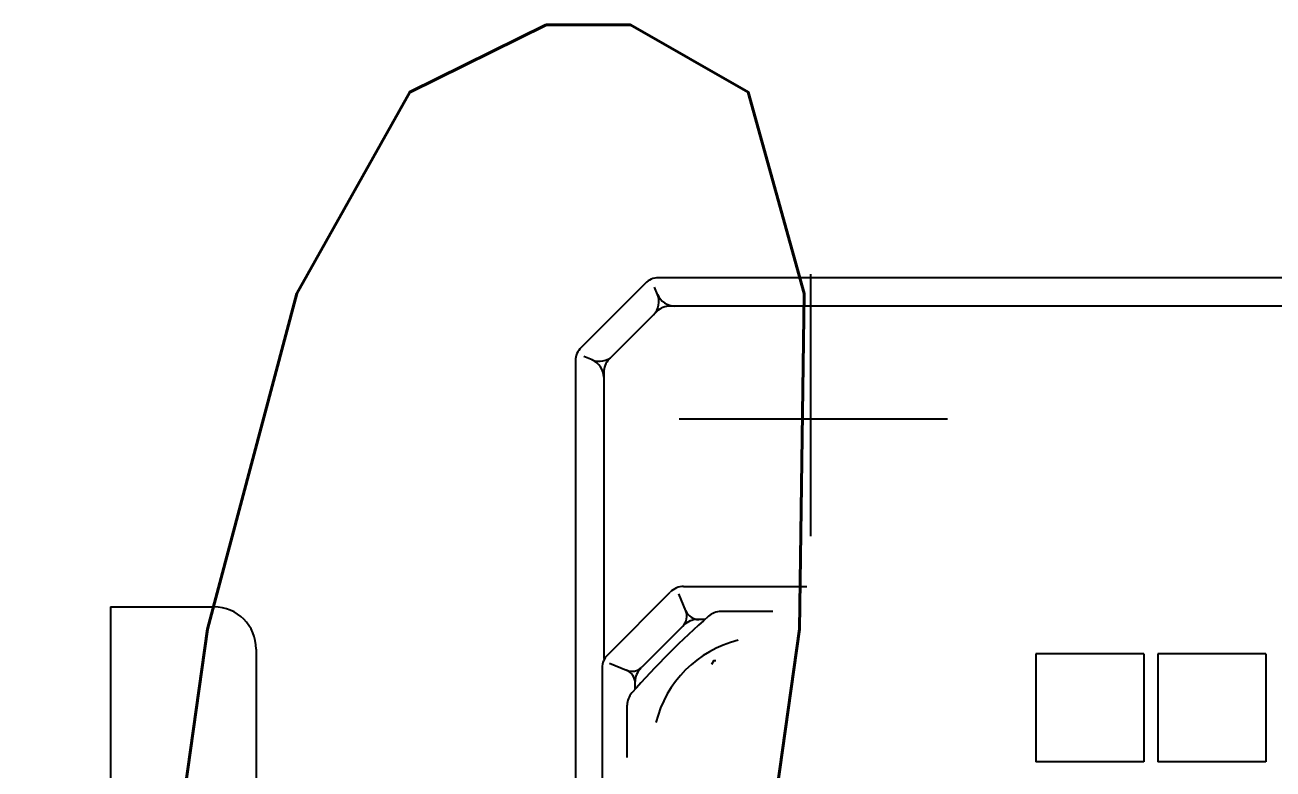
# Model space of a CAD drawing. Extents: x 226317 to 226469, y 8188101 to 8188260.
# Drawn here: x 226393.7713 to 226393.9042, y 8188235.9124 to 8188235.9915 of the extents above; entities that cross this region are included whole.
import ezdxf

# ---------------------------------------------------------------- set-up
doc = ezdxf.new("R2010")
doc.units = 0
doc.header["$LTSCALE"] = 15
doc.layers.get('0').update_dxf_attribs({"color": 250})
for name, color, linetype in [('A-SANITARIOS', 250, 'Continuous'), ('L12 Texto', 12, 'Continuous'), ('L3 Equipos y Ductos', 160, 'Continuous')]:
    doc.layers.add(name, color=color, linetype=linetype)
doc.styles.add('JNV ING', font='romans.shx', dxfattribs={"width": 0.7, "oblique": 8, "height": 0.15})

# ---------------------------------------------------------------- blocks, each defined once
blk = doc.blocks.new('BOMBAS-28.02.2025')
at = {"layer": 'A-SANITARIOS'}
for p, q in [((4.320282007218339, -6.945548503659666, -9.61752527069772e-07), (4.313453231588937, -6.952377106063068, -9.61752527069772e-07)), ((4.320282007218339, -6.945548503659666, -9.61752527069772e-07), (4.313453231588937, -6.952377106063068, -9.61752527069772e-07)), ((4.4540356422076, -6.944961243309081, -9.61752527069772e-07), (4.321693845675327, -6.944961243309081, -9.61752527069772e-07)), ((4.4540356422076, -6.944961243309081, -9.61752527069772e-07), (4.321693845675327, -6.944961243309081, -9.61752527069772e-07)), ((4.337866208166815, -6.944563324563205, -9.61752527069772e-07), (4.337866208166815, -6.9724346017465, -9.61752527069772e-07)), ((4.337866208166815, -6.944563324563205, -9.61752527069772e-07), (4.337866208166815, -6.9724346017465, -9.61752527069772e-07)), ((4.32159915252123, -6.946726332418621, -9.61752527069772e-07), (4.321280832053162, -6.945957864634693, -9.61752527069772e-07)), ((4.32159915252123, -6.946726332418621, -9.61752527069772e-07), (4.321280832053162, -6.945957864634693, -9.61752527069772e-07)), ((4.452793455333449, -6.947961243800819, -9.61752527069772e-07), (4.322937008575536, -6.947961243800819, -9.61752527069772e-07)), ((4.452793455333449, -6.947961243800819, -9.61752527069772e-07), (4.322937008575536, -6.947961243800819, -9.61752527069772e-07)), ((4.321524581522681, -6.948548545129597, -9.61752527069772e-07), (4.316452975035645, -6.953620019368827, -9.61752527069772e-07)), ((4.321524581522681, -6.948548545129597, -9.61752527069772e-07), (4.316452975035645, -6.953620019368827, -9.61752527069772e-07)), ((4.314632975147106, -6.953693152405322, -9.61752527069772e-07), (4.313757144496776, -6.953330365009606, -9.61752527069772e-07)), ((4.314632975147106, -6.953693152405322, -9.61752527069772e-07), (4.313757144496776, -6.953330365009606, -9.61752527069772e-07)), ((4.312866207794286, -6.953789827413857, -9.61752527069772e-07), (4.312866207794286, -7.003928651101887, -9.61752527069772e-07)), ((4.312866207794286, -6.953789827413857, -9.61752527069772e-07), (4.312866207794286, -7.003928651101887, -9.61752527069772e-07)), ((4.315866208286025, -6.955032684840262, -9.61752527069772e-07), (4.315866208286025, -6.985471558757126, -9.61752527069772e-07)), ((4.315866208286025, -6.955032684840262, -9.61752527069772e-07), (4.315866208286025, -6.985471558757126, -9.61752527069772e-07)), ((4.323886959464289, -6.959961243905127, -9.61752527069772e-07), (4.3524506787071, -6.959961243905127, -9.61752527069772e-07)), ((4.323886959464289, -6.959961243905127, -9.61752527069772e-07), (4.3524506787071, -6.959961243905127, -9.61752527069772e-07)), ((4.316288974718191, -6.985048892907798, -9.61752527069772e-07), (4.322953835711814, -6.978384031914175, -9.61752527069772e-07)), ((4.316288974718191, -6.985048892907798, -9.61752527069772e-07), (4.322953835711814, -6.978384031914175, -9.61752527069772e-07)), ((4.324611107469536, -6.980385067872703, -9.61752527069772e-07), (4.323866330669262, -6.978587047196925, -9.61752527069772e-07)), ((4.324611107469536, -6.980385067872703, -9.61752527069772e-07), (4.323866330669262, -6.978587047196925, -9.61752527069772e-07)), ((4.324367430643179, -6.977797730825841, -9.61752527069772e-07), (4.33750317117665, -6.977797730825841, -9.61752527069772e-07)), ((4.324367430643179, -6.977797730825841, -9.61752527069772e-07), (4.33750317117665, -6.977797730825841, -9.61752527069772e-07)), ((4.263364742160775, -6.979961334727705, -9.61752527069772e-07), (4.274364740238525, -6.979961334727705, -9.61752527069772e-07)), ((4.263364742160775, -6.979961334727705, -9.61752527069772e-07), (4.263364742160775, -7.119961150921881, -9.61752527069772e-07)), ((4.263364742160775, -6.979961334727705, -9.61752527069772e-07), (4.274364740238525, -6.979961334727705, -9.61752527069772e-07)), ((4.263364742160775, -6.979961334727705, -9.61752527069772e-07), (4.263364742160775, -7.119961150921881, -9.61752527069772e-07)), ((4.326621087850071, -6.981311249546707, -9.61752527069772e-07), (4.325822018668987, -6.981311249546707, -9.61752527069772e-07)), ((4.326621087850071, -6.981311249546707, -9.61752527069772e-07), (4.325822018668987, -6.981311249546707, -9.61752527069772e-07)), ((4.333886961103417, -6.980461244471371, -9.61752527069772e-07), (4.328338377759792, -6.980461244471371, -9.61752527069772e-07)), ((4.333886961103417, -6.980461244471371, -9.61752527069772e-07), (4.328338377759792, -6.980461244471371, -9.61752527069772e-07)), ((4.324408790678717, -6.981897813268006, -9.61752527069772e-07), (4.319925070391037, -6.986381537280977, -9.61752527069772e-07)), ((4.324408790678717, -6.981897813268006, -9.61752527069772e-07), (4.319925070391037, -6.986381537280977, -9.61752527069772e-07)), ((4.278864741907455, -6.984461122192442, -9.61752527069772e-07), (4.278864741907455, -7.008939820341766, -9.61752527069772e-07)), ((4.278864741907455, -6.984461122192442, -9.61752527069772e-07), (4.278864741907455, -7.008939820341766, -9.61752527069772e-07)), ((4.373366207466461, -6.984961244277656, -9.61752527069772e-07), (4.361866206512786, -6.984961244277656, -9.61752527069772e-07)), ((4.361866206512786, -6.984961244277656, -9.61752527069772e-07), (4.361866206512786, -6.996461243368685, -9.61752527069772e-07)), ((4.373366207466461, -6.984961244277656, -9.61752527069772e-07), (4.361866206512786, -6.984961244277656, -9.61752527069772e-07)), ((4.361866206512786, -6.984961244277656, -9.61752527069772e-07), (4.361866206512786, -6.996461243368685, -9.61752527069772e-07)), ((4.373366207466461, -6.984961244277656, -9.61752527069772e-07), (4.373366207466461, -6.996461243368685, -9.61752527069772e-07)), ((4.373366207466461, -6.984961244277656, -9.61752527069772e-07), (4.373366207466461, -6.996461243368685, -9.61752527069772e-07)), ((4.374866206781007, -6.984961244277656, -9.61752527069772e-07), (4.374866206781007, -6.996461243368685, -9.61752527069772e-07)), ((4.386366207734682, -6.984961244277656, -9.61752527069772e-07), (4.374866206781007, -6.984961244277656, -9.61752527069772e-07)), ((4.374866206781007, -6.984961244277656, -9.61752527069772e-07), (4.374866206781007, -6.996461243368685, -9.61752527069772e-07)), ((4.386366207734682, -6.984961244277656, -9.61752527069772e-07), (4.374866206781007, -6.984961244277656, -9.61752527069772e-07)), ((4.386366207734682, -6.984961244277656, -9.61752527069772e-07), (4.386366207734682, -6.996461243368685, -9.61752527069772e-07)), ((4.386366207734682, -6.984961244277656, -9.61752527069772e-07), (4.386366207734682, -6.996461243368685, -9.61752527069772e-07)), ((4.315702878520824, -6.986462495289743, -9.61752527069772e-07), (4.315702878520824, -6.999598023481667, -9.61752527069772e-07)), ((4.315702878520824, -6.986462495289743, -9.61752527069772e-07), (4.315702878520824, -6.999598023481667, -9.61752527069772e-07)), ((4.316486195311882, -6.985958910547197, -9.61752527069772e-07), (4.318289967835881, -6.986706062220037, -9.61752527069772e-07)), ((4.316486195311882, -6.985958910547197, -9.61752527069772e-07), (4.318289967835881, -6.986706062220037, -9.61752527069772e-07)), ((4.327581886784174, -6.985661036334932, -9.61752527069772e-07), (4.327337558032013, -6.986084218136966, -9.61752527069772e-07)), ((4.327581886784174, -6.985661036334932, -9.61752527069772e-07), (4.327337558032013, -6.986084218136966, -9.61752527069772e-07)), ((4.327581782476045, -6.985661012120545, -9.61752527069772e-07), (4.327787347720005, -6.985661012120545, -9.61752527069772e-07)), ((4.327581782476045, -6.985661012120545, -9.61752527069772e-07), (4.327787347720005, -6.985661012120545, -9.61752527069772e-07)), ((4.319216304109432, -6.988716187886894, -9.61752527069772e-07), (4.319216304109432, -6.987917908467352, -9.61752527069772e-07)), ((4.319216304109432, -6.988716187886894, -9.61752527069772e-07), (4.319216304109432, -6.987917908467352, -9.61752527069772e-07)), ((4.318368157953955, -6.995979554019868, -9.61752527069772e-07), (4.318368157953955, -6.990432281978428, -9.61752527069772e-07)), ((4.318368157953955, -6.995979554019868, -9.61752527069772e-07), (4.318368157953955, -6.990432281978428, -9.61752527069772e-07)), ((4.373366207466461, -6.996461243368685, -9.61752527069772e-07), (4.361866206512786, -6.996461243368685, -9.61752527069772e-07)), ((4.373366207466461, -6.996461243368685, -9.61752527069772e-07), (4.361866206512786, -6.996461243368685, -9.61752527069772e-07)), ((4.386366207734682, -6.996461243368685, -9.61752527069772e-07), (4.374866206781007, -6.996461243368685, -9.61752527069772e-07)), ((4.386366207734682, -6.996461243368685, -9.61752527069772e-07), (4.374866206781007, -6.996461243368685, -9.61752527069772e-07))]:
    blk.add_line(p, q, dxfattribs=at)
for centre, radius, start, end in [((4.321693845675327, -6.946961243636906, -9.61752527069772e-07), 0.002, 89.99998185731002, 134.9951918599942), ((4.321693845675327, -6.946961243636906, -9.61752527069772e-07), 0.002, 89.99998185731002, 134.9951918599942), ((4.319749264628626, -6.947491851635277, -9.61752527069772e-07), 0.002, 315.0002377859355, 22.50001595944444), ((4.319749264628626, -6.947491851635277, -9.61752527069772e-07), 0.002, 315.0002377859355, 22.50001595944444), ((4.323444817797281, -6.945961275137961, -9.61752527069772e-07), 0.002, 202.5008651111398, 270.0006740542937), ((4.323444817797281, -6.945961275137961, -9.61752527069772e-07), 0.002, 202.5008651111398, 270.0006740542937), ((4.322937008575536, -6.949961244128644, -9.61752527069772e-07), 0.002, 89.99981793276994, 134.9991260484889), ((4.322937008575536, -6.949961244128644, -9.61752527069772e-07), 0.002, 89.99981793276994, 134.9991260484889), ((4.314865230233409, -6.9537897342816, -9.61752527069772e-07), 0.002, 134.9992528297655, 180.0003090660599), ((4.314865230233409, -6.9537897342816, -9.61752527069772e-07), 0.002, 134.9992528297655, 180.0003090660599), ((4.315396480844356, -6.951844667084515, -9.61752527069772e-07), 0.002, 247.504653028552, 315.0027438662729), ((4.315396480844356, -6.951844667084515, -9.61752527069772e-07), 0.002, 247.504653028552, 315.0027438662729), ((4.313865718082525, -6.955540130846202, -9.61752527069772e-07), 0.002, 359.9997229504518, 67.49308802399526), ((4.313865718082525, -6.955540130846202, -9.61752527069772e-07), 0.002, 359.9997229504518, 67.49308802399526), ((4.317865474731661, -6.95503265503794, -9.61752527069772e-07), 0.002, 134.9995260105073, 180.0004181356433), ((4.317865474731661, -6.95503265503794, -9.61752527069772e-07), 0.002, 134.9995260105073, 180.0004181356433), ((4.324367430643179, -6.979797731153667, -9.61752527069772e-07), 0.002, 89.99353394527543, 134.9999999245364), ((4.324367430643179, -6.979797731153667, -9.61752527069772e-07), 0.002, 89.99353394527543, 134.9999999245364), ((4.274366208002903, -6.984461122192442, -9.61752527069772e-07), 0.004499994, 359.9999641415069, 89.99994791980758), ((4.274366208002903, -6.984461122192442, -9.61752527069772e-07), 0.004499994, 359.9999641415069, 89.99994791980758), ((4.387867916957475, -7.049961243756115, -9.61752527069772e-07), 0.092, 131.409669788952, 138.5904808172768), ((4.387867916957475, -7.049961243756115, -9.61752527069772e-07), 0.092, 131.409669788952, 138.5904808172768), ((4.323224362567998, -6.980959321372211, -9.61752527069772e-07), 0.0015, 314.9998378286336, 22.50035395603336), ((4.323224362567998, -6.980959321372211, -9.61752527069772e-07), 0.0015, 314.9998378286336, 22.50035395603336), ((4.325822018668987, -6.983311249874532, -9.61752527069772e-07), 0.002, 90.00036392101674, 135.0002740084836), ((4.325822018668987, -6.983311249874532, -9.61752527069772e-07), 0.002, 90.00036392101674, 135.0002740084836), ((4.325996090308763, -6.97981125023216, -9.61752527069772e-07), 0.0015, 202.5002639118365, 269.9998540047065), ((4.325996090308763, -6.97981125023216, -9.61752527069772e-07), 0.0015, 202.5002639118365, 269.9998540047065), ((4.328338377759792, -6.982461242936552, -9.61752527069772e-07), 0.002, 89.99997502712085, 131.4096158950825), ((4.328338377759792, -6.982461242936552, -9.61752527069772e-07), 0.002, 89.99997502712085, 131.4096158950825), ((4.333066402585246, -6.995161072351038, -9.61752527069772e-07), 0.012, 103.976754960431, 166.0228559453421), ((4.333066402585246, -6.995161072351038, -9.61752527069772e-07), 0.012, 103.976754960431, 166.0228559453421), ((4.317702146829106, -6.986462495289743, -9.61752527069772e-07), 0.002, 135.000058786177, 180.0001861226549), ((4.317702146829106, -6.986462495289743, -9.61752527069772e-07), 0.002, 135.000058786177, 180.0001861226549), ((4.318863520980813, -6.985320038162172, -9.61752527069772e-07), 0.0015, 247.4995721628931, 314.9993458021514), ((4.318863520980813, -6.985320038162172, -9.61752527069772e-07), 0.0015, 247.4995721628931, 314.9993458021514), ((4.317715574637987, -6.988091674633324, -9.61752527069772e-07), 0.0015, 359.9998721473965, 67.50041001834052), ((4.317715574637987, -6.988091674633324, -9.61752527069772e-07), 0.0015, 359.9998721473965, 67.50041001834052), ((4.321215572417714, -6.98791781719774, -9.61752527069772e-07), 0.002, 135.0003319633814, 180.0000219846714), ((4.321215572417714, -6.98791781719774, -9.61752527069772e-07), 0.002, 135.0003319633814, 180.0000219846714), ((4.320368162007071, -6.990432281978428, -9.61752527069772e-07), 0.002, 138.5903989979084, 179.9999780153286), ((4.320368162007071, -6.990432281978428, -9.61752527069772e-07), 0.002, 138.5903989979084, 179.9999780153286)]:
    blk.add_arc(centre, radius, start, end, dxfattribs=at)
blk = doc.blocks.new('A$C9a7b12d3')
at = {"layer": 'L12 Texto', "ltscale": 1.5, "insert": (0.7720404068531934, -12.31806333828717), "char_height": 0.15, "attachment_point": 1, "style": 'JNV ING'}
blk.add_mtext_dynamic_manual_height_columns('\\pxqc;RE 550x300\\PC/DAMPER\\P817 CFM', width=1.99485467708854, gutter_width=0.75, heights=[0], dxfattribs=at)

msp = doc.modelspace()

# ---------------------------------------------------------------- block references
msp.add_blockref('BOMBAS-28.02.2025', (226389.5170881864, 8188242.909606731))
at = {"layer": 'L3 Equipos y Ductos'}
msp.add_blockref('A$C9a7b12d3', (226391.65152052, 8188248.309606324), dxfattribs=at)

doc.saveas('drawing.dxf')
